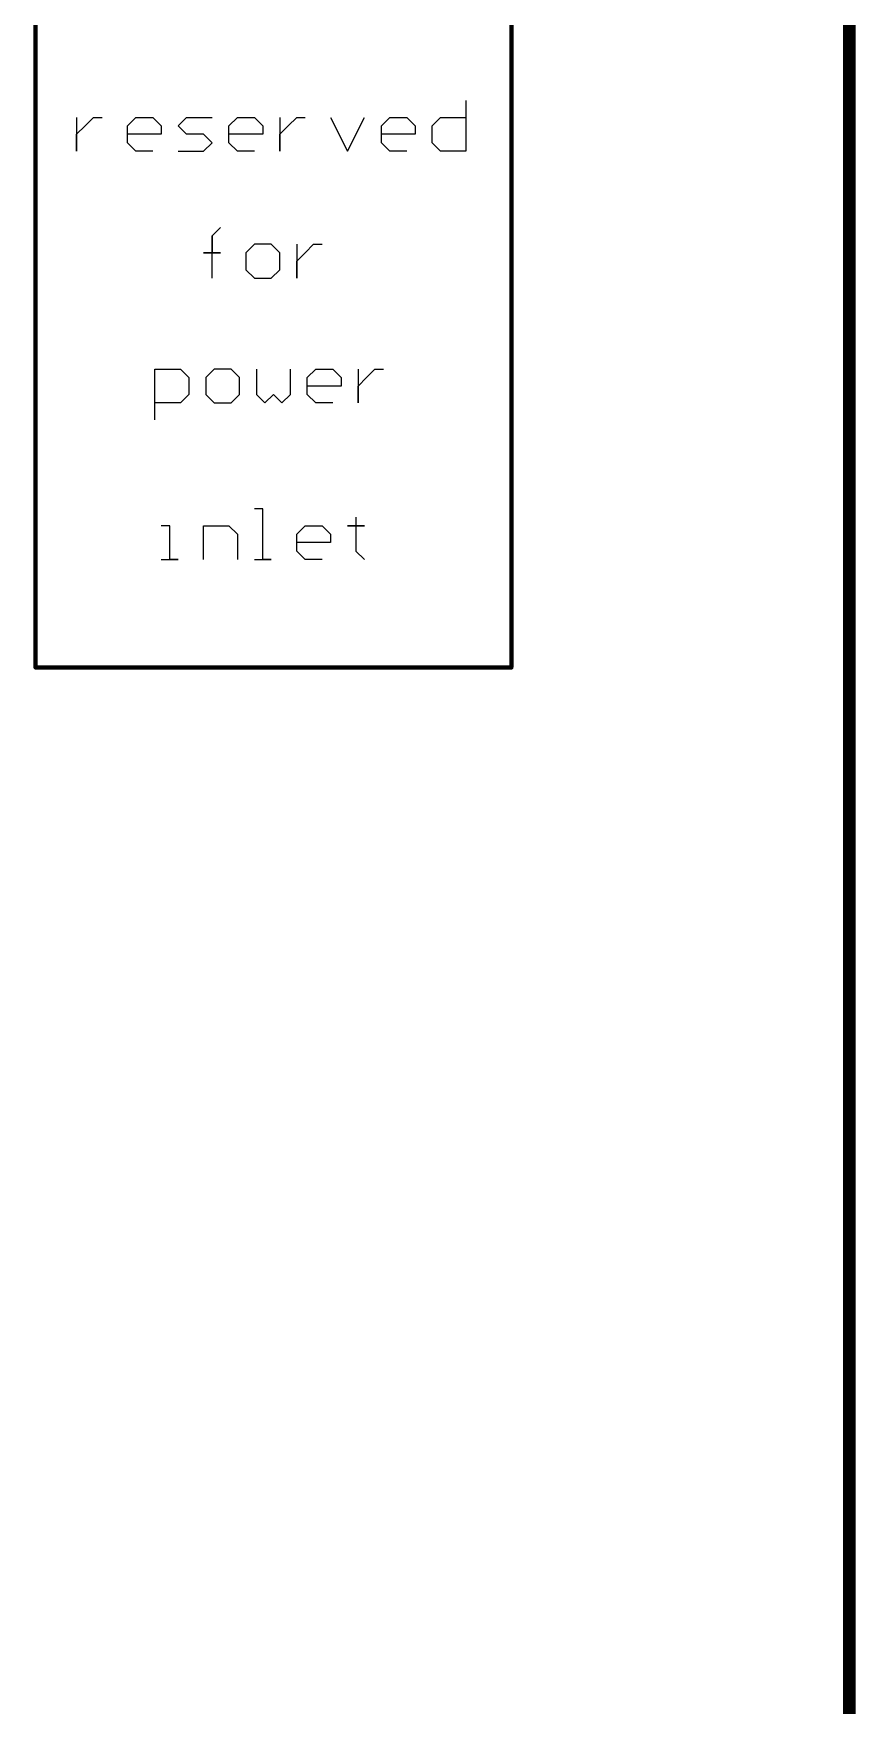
# Model space of a CAD drawing. Extents: x 0.1 to 22.4, y 0.2 to 24.3.
# Drawn here: x 16.523 to 18.465, y 16.232 to 20.183 of the extents above; entities that cross this region are included whole.
import ezdxf

# ---------------------------------------------------------------- set-up
doc = ezdxf.new("R2010")
doc.units = 0
doc.header["$MEASUREMENT"] = 0
doc.layers.add('MECHANICAL1', color=6, linetype='CONTINUOUS')
doc.layers.add('TOPOVERLAY', color=2, linetype='CONTINUOUS')

msp = doc.modelspace()

# ---------------------------------------------------------------- linework, layer by layer
at = {"layer": 'MECHANICAL1'}
for points, const_width in [([(16.528, 18.685), (16.528, 21.685)], 0.01), ([(17.652, 18.685), (17.652, 21.685)], 0.01), ([(18.45, 2), (18.45, 21.37)], 0.03), ([(16.53, 18.685), (17.652, 18.685)], 0.01)]:
    msp.add_lwpolyline(points, dxfattribs=dict(at, const_width=const_width))
at = {"layer": 'MECHANICAL1', "const_width": 0.005}
for points in [[(16.5255, 18.685, 1), (16.5305, 18.685, 1)], [(16.5275, 18.685, 1), (16.5325, 18.685, 1)], [(17.6495, 18.685, 1), (17.6545, 18.685, 1)], [(17.6495, 18.685, 1), (17.6545, 18.685, 1)]]:
    msp.add_lwpolyline(points, format="xyb", close=True, dxfattribs=at)
at = {"layer": 'TOPOVERLAY'}
for p, q in [((17.5447, 20.025), (17.5447, 19.905)), ((16.625, 19.985), (16.625, 19.905)), ((16.625, 19.945), (16.645, 19.965)), ((16.645, 19.965), (16.665, 19.985)), ((16.665, 19.985), (16.685, 19.985)), ((16.745, 19.965), (16.765, 19.985)), ((16.745, 19.925), (16.745, 19.965)), ((16.765, 19.985), (16.8049, 19.985)), ((16.8049, 19.985), (16.8249, 19.965)), ((16.8249, 19.965), (16.8249, 19.945)), ((16.8649, 19.965), (16.8849, 19.985)), ((16.8849, 19.945), (16.8649, 19.965)), ((16.8849, 19.985), (16.9449, 19.985)), ((16.9849, 19.965), (17.0049, 19.985)), ((16.9849, 19.925), (16.9849, 19.965)), ((17.0049, 19.985), (17.0449, 19.985)), ((17.0449, 19.985), (17.0649, 19.965)), ((17.0649, 19.965), (17.0649, 19.945)), ((17.1048, 19.985), (17.1048, 19.905)), ((17.1048, 19.945), (17.1248, 19.965)), ((17.1248, 19.965), (17.1448, 19.985)), ((17.1448, 19.985), (17.1648, 19.985)), ((17.2248, 19.985), (17.2648, 19.905)), ((17.2648, 19.905), (17.3048, 19.985)), ((17.3448, 19.965), (17.3648, 19.985)), ((17.3448, 19.925), (17.3448, 19.965)), ((17.3648, 19.985), (17.4047, 19.985)), ((17.4047, 19.985), (17.4247, 19.965)), ((17.4247, 19.965), (17.4247, 19.945)), ((17.4647, 19.965), (17.4847, 19.985)), ((17.4647, 19.925), (17.4647, 19.965)), ((17.4847, 19.985), (17.5447, 19.985)), ((16.625, 19.905), (16.625, 19.945)), ((16.8249, 19.945), (16.745, 19.945)), ((16.765, 19.905), (16.745, 19.925)), ((16.9249, 19.945), (16.8849, 19.945)), ((16.9449, 19.925), (16.9249, 19.945)), ((16.9249, 19.905), (16.9449, 19.925)), ((17.0649, 19.945), (16.9849, 19.945)), ((17.0049, 19.905), (16.9849, 19.925)), ((17.1048, 19.905), (17.1048, 19.945)), ((17.4247, 19.945), (17.3448, 19.945)), ((17.3648, 19.905), (17.3448, 19.925)), ((17.4847, 19.905), (17.4647, 19.925)), ((16.8049, 19.905), (16.765, 19.905)), ((16.8649, 19.905), (16.9249, 19.905)), ((17.0449, 19.905), (17.0049, 19.905)), ((17.4047, 19.905), (17.3648, 19.905)), ((17.5447, 19.905), (17.4847, 19.905)), ((16.945, 19.705), (16.965, 19.725)), ((16.945, 19.605), (16.945, 19.705)), ((16.945, 19.705), (16.945, 19.665)), ((16.945, 19.665), (16.945, 19.705)), ((17.045, 19.685), (17.025, 19.665)), ((17.0849, 19.685), (17.045, 19.685)), ((17.1049, 19.665), (17.0849, 19.685)), ((17.1449, 19.685), (17.1449, 19.605)), ((17.1649, 19.665), (17.1849, 19.685)), ((17.1849, 19.685), (17.2049, 19.685)), ((16.945, 19.665), (16.925, 19.665)), ((16.925, 19.665), (16.965, 19.665)), ((16.965, 19.665), (16.945, 19.665)), ((17.025, 19.665), (17.025, 19.625)), ((17.1049, 19.625), (17.1049, 19.665)), ((17.1449, 19.645), (17.1649, 19.665)), ((17.1449, 19.605), (17.1449, 19.645)), ((17.025, 19.625), (17.045, 19.605)), ((17.045, 19.605), (17.0849, 19.605)), ((17.0849, 19.605), (17.1049, 19.625)), ((16.81, 19.27), (16.81, 19.39)), ((16.81, 19.39), (16.87, 19.39)), ((16.87, 19.39), (16.89, 19.37)), ((16.89, 19.37), (16.89, 19.33)), ((16.95, 19.39), (16.93, 19.37)), ((16.93, 19.37), (16.93, 19.33)), ((16.9899, 19.39), (16.95, 19.39)), ((17.0099, 19.37), (16.9899, 19.39)), ((17.0099, 19.33), (17.0099, 19.37)), ((17.0499, 19.39), (17.0499, 19.33)), ((17.1299, 19.33), (17.1299, 19.39)), ((17.1699, 19.37), (17.1899, 19.39)), ((17.1699, 19.33), (17.1699, 19.37)), ((17.1899, 19.39), (17.2299, 19.39)), ((17.2299, 19.39), (17.2499, 19.37)), ((17.2499, 19.37), (17.2499, 19.35)), ((17.2898, 19.39), (17.2898, 19.31)), ((17.2898, 19.35), (17.3098, 19.37)), ((17.3098, 19.37), (17.3298, 19.39)), ((17.3298, 19.39), (17.3498, 19.39)), ((16.89, 19.33), (16.87, 19.31)), ((16.93, 19.33), (16.95, 19.31)), ((16.9899, 19.31), (17.0099, 19.33)), ((17.0499, 19.33), (17.0699, 19.31)), ((17.0699, 19.31), (17.0899, 19.33)), ((17.0899, 19.33), (17.1099, 19.31)), ((17.1099, 19.31), (17.1299, 19.33)), ((17.2499, 19.35), (17.1699, 19.35)), ((17.1899, 19.31), (17.1699, 19.33)), ((17.2898, 19.31), (17.2898, 19.35)), ((16.87, 19.31), (16.81, 19.31)), ((16.95, 19.31), (16.9899, 19.31)), ((17.2299, 19.31), (17.1899, 19.31)), ((17.0649, 19.06), (17.0449, 19.06)), ((17.0649, 18.94), (17.0649, 19.06)), ((16.845, 19.02), (16.825, 19.02)), ((16.845, 18.94), (16.845, 19.02)), ((16.925, 18.94), (16.925, 19.02)), ((16.925, 19.02), (16.9849, 19.02)), ((16.9849, 19.02), (17.0049, 19)), ((17.1449, 19), (17.1649, 19.02)), ((17.1649, 19.02), (17.2049, 19.02)), ((17.2049, 19.02), (17.2249, 19)), ((17.2849, 19.02), (17.2649, 19.02)), ((17.2649, 19.02), (17.3048, 19.02)), ((17.2849, 19.04), (17.2849, 19.02)), ((17.3048, 19.02), (17.2849, 19.02)), ((17.2849, 19.02), (17.2849, 18.96)), ((17.0049, 19), (17.0049, 18.94)), ((17.1449, 18.96), (17.1449, 19)), ((17.2249, 18.98), (17.1449, 18.98)), ((17.2249, 19), (17.2249, 18.98)), ((16.825, 18.94), (16.865, 18.94)), ((16.865, 18.94), (16.845, 18.94)), ((17.0449, 18.94), (17.0849, 18.94)), ((17.0849, 18.94), (17.0649, 18.94)), ((17.1649, 18.94), (17.1449, 18.96)), ((17.2049, 18.94), (17.1649, 18.94)), ((17.2849, 18.96), (17.3048, 18.94))]:
    msp.add_line(p, q, dxfattribs=at)

doc.saveas('drawing.dxf')
